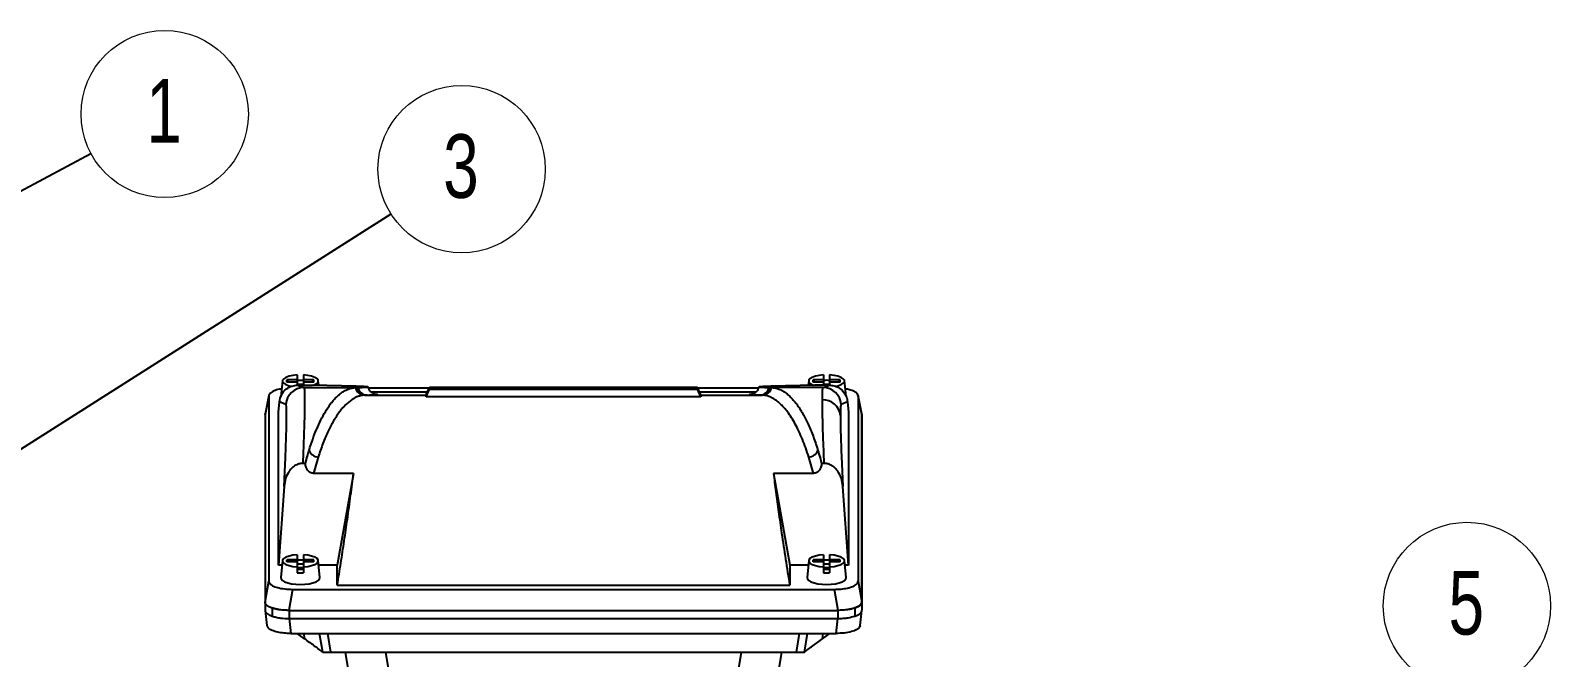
# Model space of a CAD drawing. Header units: millimetres. Extents: x 2 to 418, y 2 to 295.
# Drawn here: x 68.8 to 119.4, y 124.7 to 145.5 of the extents above; entities that cross this region are included whole.
import ezdxf

# ---------------------------------------------------------------- set-up
doc = ezdxf.new("R2010")
doc.units = ezdxf.units.MM
doc.styles.add('SLDTEXTSTYLE0', font='TXT', dxfattribs={"width": 0.75})
doc.dimstyles.new('SLDDIMSTYLE1', dxfattribs={"dimtxt": 0.18, "dimasz": 1, "dimexe": 0, "dimexo": 0.0625, "dimgap": 0, "dimtad": 0, "dimtih": 1, "dimtoh": 1, "dimdec": 0, "dimrnd": 1e-09, "dimzin": 0, "dimdsep": 46, "dimtxsty": 'Standard', "dimblk1": 'DOT', "dimblk2": 'DOT', "dimsah": 1, "dimcen": 0.09, "dimadec": 0, "dimazin": 0, "dimtfac": 1, "dimtdec": 0, "dimtofl": 0, "dimtmove": 0, "dimatfit": 3, "dimldrblk": 'DOT', "dimfxl": 0, "dimfrac": 2, "dimtolj": 1, "dimtzin": 0, "dimarcsym": 0})

# ---------------------------------------------------------------- blocks, each defined once
blk = doc.blocks.new('SW_NOTE_10')
at = {"color": 0, "linetype": 'Continuous', "lineweight": 0}
blk.add_circle((1.391, 2.409), 2.782, dxfattribs=at)
at = {"color": 0, "linetype": 'Continuous', "lineweight": 0, "insert": (1.37, 3.571), "char_height": 2.117, "attachment_point": 2, "style": 'SLDTEXTSTYLE0'}
blk.add_mtext('5', dxfattribs=at)
blk = doc.blocks.new('SW_NOTE_11')
at = {"color": 0, "linetype": 'Continuous', "lineweight": 0}
blk.add_circle((2.454, 1.31), 2.782, dxfattribs=at)
at = {"color": 0, "linetype": 'Continuous', "lineweight": 0, "insert": (2.433, 2.472), "char_height": 2.117, "attachment_point": 2, "style": 'SLDTEXTSTYLE0'}
blk.add_mtext('1', dxfattribs=at)
blk = doc.blocks.new('_DOT')
at = {"color": 0, "linetype": 'ByBlock', "lineweight": -2}
blk.add_line((-0.5, 0), (-1, 0), dxfattribs=at)
at = {"color": 0, "linetype": 'ByBlock', "const_width": 0.5}
blk.add_lwpolyline([(-0.25, 0, 1), (0.25, 0, 1)], format="xyb", close=True, dxfattribs=at)
blk = doc.blocks.new('SW_NOTE_12')
at = {"color": 0, "linetype": 'Continuous', "lineweight": 0}
blk.add_circle((2.348, 1.492), 2.782, dxfattribs=at)
at = {"color": 0, "linetype": 'Continuous', "lineweight": 0, "insert": (2.327, 2.653), "char_height": 2.117, "attachment_point": 2, "style": 'SLDTEXTSTYLE0'}
blk.add_mtext('3', dxfattribs=at)

msp = doc.modelspace()

# ---------------------------------------------------------------- linework, layer by layer
at = {"color": 7, "linetype": 'Continuous', "lineweight": 25}
for p, q in [((77.682, 134.071), (77.682, 133.904)), ((77.882, 134.071), (77.882, 133.904)), ((95.182, 134.071), (95.182, 133.904)), ((95.382, 134.071), (95.382, 133.904)), ((77.185, 133.876), (77.135, 133.341)), ((77.682, 133.904), (77.332, 133.904)), ((77.332, 133.836), (77.332, 133.904)), ((77.332, 133.904), (77.405, 133.836)), ((77.682, 133.836), (77.332, 133.836)), ((77.682, 133.904), (77.682, 133.836)), ((77.682, 133.836), (77.682, 133.73)), ((77.682, 133.767), (77.882, 133.767)), ((77.693, 133.732), (77.9, 133.651)), ((77.693, 133.732), (78.179, 133.732)), ((78.232, 133.904), (77.882, 133.904)), ((77.882, 133.904), (77.882, 133.836)), ((77.882, 133.836), (77.882, 133.732)), ((78.232, 133.836), (77.882, 133.836)), ((77.9, 133.651), (79.614, 133.651)), ((78.232, 133.904), (78.16, 133.836)), ((79.64, 133.694), (78.179, 133.732)), ((78.232, 133.836), (78.232, 133.904)), ((78.393, 133.726), (78.379, 133.876)), ((79.614, 133.651), (79.644, 133.652)), ((79.644, 133.652), (79.702, 133.653)), ((80.044, 133.64), (82.071, 133.64)), ((80.135, 133.504), (82.007, 133.504)), ((81.961, 133.348), (82.076, 133.595)), ((81.982, 133.451), (82.076, 133.651)), ((81.982, 133.407), (82.076, 133.607)), ((81.982, 133.4), (82.076, 133.599)), ((81.982, 133.407), (81.982, 133.451)), ((82.076, 133.651), (82.076, 133.607)), ((90.989, 133.651), (82.076, 133.651)), ((82.076, 133.607), (83.989, 133.607)), ((82.076, 133.599), (82.076, 133.595)), ((90.476, 133.599), (82.076, 133.599)), ((82.076, 133.595), (90.989, 133.595)), ((82.589, 133.646), (90.989, 133.646)), ((82.589, 133.638), (82.589, 133.646)), ((82.593, 133.638), (82.589, 133.646)), ((83.989, 133.638), (82.589, 133.638)), ((82.589, 133.633), (82.589, 133.612)), ((83.476, 133.633), (82.589, 133.633)), ((82.599, 133.612), (82.589, 133.633)), ((82.589, 133.612), (83.476, 133.612)), ((83.466, 133.612), (83.476, 133.633)), ((83.476, 133.612), (83.476, 133.633)), ((83.989, 133.607), (83.989, 133.638)), ((84.007, 133.599), (83.989, 133.638)), ((83.993, 133.599), (83.989, 133.607)), ((84.858, 133.599), (84.876, 133.638)), ((84.86, 133.599), (84.876, 133.633)), ((84.864, 133.599), (84.876, 133.625)), ((84.872, 133.599), (84.876, 133.607)), ((84.876, 133.638), (84.876, 133.633)), ((86.789, 133.638), (84.876, 133.638)), ((84.876, 133.633), (86.276, 133.633)), ((84.876, 133.625), (84.876, 133.607)), ((86.276, 133.625), (84.876, 133.625)), ((84.876, 133.607), (86.789, 133.607)), ((86.276, 133.62), (85.389, 133.62)), ((85.389, 133.62), (85.389, 133.612)), ((85.393, 133.612), (85.389, 133.62)), ((85.389, 133.612), (86.276, 133.612)), ((86.272, 133.625), (86.276, 133.633)), ((86.272, 133.612), (86.276, 133.62)), ((86.276, 133.633), (86.276, 133.625)), ((86.276, 133.612), (86.276, 133.62)), ((86.789, 133.607), (86.789, 133.638)), ((86.807, 133.599), (86.789, 133.638)), ((86.793, 133.599), (86.789, 133.607)), ((87.658, 133.599), (87.676, 133.638)), ((87.672, 133.599), (87.676, 133.607)), ((87.676, 133.638), (87.676, 133.607)), ((90.989, 133.638), (87.676, 133.638)), ((87.676, 133.607), (88.189, 133.607)), ((88.189, 133.633), (89.076, 133.633)), ((88.189, 133.607), (88.189, 133.633)), ((88.205, 133.599), (88.189, 133.633)), ((88.193, 133.599), (88.189, 133.607)), ((89.06, 133.599), (89.076, 133.633)), ((89.072, 133.599), (89.076, 133.607)), ((89.076, 133.633), (89.076, 133.607)), ((89.076, 133.607), (89.589, 133.607)), ((89.589, 133.633), (90.476, 133.633)), ((89.589, 133.607), (89.589, 133.633)), ((89.605, 133.599), (89.589, 133.633)), ((89.593, 133.599), (89.589, 133.607)), ((90.46, 133.599), (90.476, 133.633)), ((90.476, 133.633), (90.476, 133.599)), ((90.989, 133.646), (90.989, 133.651)), ((91.082, 133.451), (90.989, 133.651)), ((91.082, 133.445), (90.989, 133.646)), ((90.989, 133.595), (90.989, 133.638)), ((91.082, 133.439), (90.989, 133.638)), ((91.104, 133.348), (90.989, 133.595)), ((90.994, 133.64), (93.02, 133.64)), ((91.058, 133.504), (92.93, 133.504)), ((91.082, 133.451), (91.082, 133.445)), ((93.363, 133.653), (93.42, 133.652)), ((93.42, 133.652), (93.45, 133.651)), ((94.885, 133.732), (93.425, 133.694)), ((95.165, 133.651), (93.45, 133.651)), ((94.685, 133.876), (94.671, 133.726)), ((95.182, 133.904), (94.832, 133.904)), ((94.832, 133.836), (94.832, 133.904)), ((94.832, 133.904), (94.905, 133.836)), ((95.182, 133.836), (94.832, 133.836)), ((95.372, 133.732), (94.885, 133.732)), ((95.165, 133.651), (95.372, 133.732)), ((95.182, 133.904), (95.182, 133.836)), ((95.182, 133.836), (95.182, 133.732)), ((95.182, 133.767), (95.382, 133.767)), ((95.732, 133.904), (95.382, 133.904)), ((95.382, 133.904), (95.382, 133.836)), ((95.382, 133.836), (95.382, 133.731)), ((95.732, 133.836), (95.382, 133.836)), ((95.732, 133.904), (95.66, 133.836)), ((95.732, 133.836), (95.732, 133.904)), ((95.927, 133.369), (95.879, 133.876)), ((76.735, 133.391), (76.61, 132.768)), ((76.733, 133.371), (76.61, 132.759)), ((76.733, 133.371), (76.733, 127.208)), ((77.06, 132.837), (77.087, 133.174)), ((77.301, 133.09), (77.087, 133.174)), ((79.999, 133.402), (79.942, 133.401)), ((80.299, 133.43), (80.325, 133.428)), ((91.104, 133.348), (81.961, 133.348)), ((81.985, 133.407), (81.982, 133.407)), ((91.082, 133.445), (91.079, 133.445)), ((91.082, 133.439), (91.082, 133.401)), ((91.082, 133.401), (93.122, 133.401)), ((93.122, 133.401), (93.065, 133.402)), ((95.978, 133.174), (95.763, 133.09)), ((95.978, 133.174), (96.005, 132.837)), ((96.453, 132.778), (96.33, 133.391)), ((96.332, 133.371), (96.331, 127.208)), ((96.455, 132.759), (96.332, 133.371)), ((76.61, 132.759), (76.617, 132.777)), ((76.61, 132.759), (76.61, 126.509)), ((77.06, 127.742), (77.06, 132.837)), ((96.005, 132.837), (96.005, 127.742)), ((96.446, 132.777), (96.455, 132.759)), ((96.455, 132.756), (96.452, 132.764)), ((96.455, 132.759), (96.455, 126.509)), ((96.455, 126.523), (96.455, 132.756)), ((77.95, 131.129), (77.862, 131.129)), ((77.95, 131.129), (77.951, 131.122)), ((78.377, 131.341), (78.223, 130.797)), ((94.842, 130.797), (94.688, 131.341)), ((95.202, 131.129), (95.114, 131.129)), ((95.114, 131.122), (95.114, 131.129)), ((79.548, 130.797), (78.223, 130.797)), ((79.548, 130.797), (79.01, 127.742)), ((94.842, 130.797), (93.516, 130.797)), ((93.516, 130.797), (94.055, 127.742)), ((77.243, 130.36), (77.06, 127.742)), ((96.005, 127.742), (95.822, 130.36)), ((77.185, 127.894), (77.133, 127.331)), ((77.682, 127.922), (77.332, 127.922)), ((77.332, 127.853), (77.332, 127.922)), ((77.332, 127.922), (77.405, 127.853)), ((77.682, 128.089), (77.682, 127.922)), ((77.682, 127.922), (77.682, 127.853)), ((77.882, 128.089), (77.882, 127.922)), ((78.232, 127.922), (77.882, 127.922)), ((77.882, 127.922), (77.882, 127.853)), ((78.232, 127.922), (78.16, 127.853)), ((78.232, 127.853), (78.232, 127.922)), ((78.432, 127.331), (78.379, 127.894)), ((94.685, 127.894), (94.633, 127.331)), ((95.182, 127.922), (94.832, 127.922)), ((94.832, 127.853), (94.832, 127.922)), ((94.832, 127.922), (94.905, 127.853)), ((95.182, 128.089), (95.182, 127.922)), ((95.182, 127.922), (95.182, 127.853)), ((95.382, 128.089), (95.382, 127.922)), ((95.732, 127.922), (95.382, 127.922)), ((95.382, 127.922), (95.382, 127.853)), ((95.732, 127.922), (95.66, 127.853)), ((95.732, 127.853), (95.732, 127.922)), ((95.932, 127.331), (95.879, 127.894)), ((77.171, 127.742), (77.06, 127.742)), ((77.682, 127.853), (77.332, 127.853)), ((77.682, 127.853), (77.682, 127.686)), ((77.682, 127.785), (77.882, 127.785)), ((77.682, 127.686), (77.682, 127.492)), ((77.882, 127.657), (77.682, 127.657)), ((77.682, 127.614), (77.882, 127.614)), ((77.882, 127.853), (77.882, 127.686)), ((78.232, 127.853), (77.882, 127.853)), ((77.882, 127.686), (77.882, 127.492)), ((79.01, 127.742), (78.394, 127.742)), ((79.01, 127.076), (79.01, 127.742)), ((94.055, 127.742), (94.055, 127.076)), ((94.671, 127.742), (94.055, 127.742)), ((95.182, 127.853), (94.832, 127.853)), ((95.182, 127.853), (95.182, 127.686)), ((95.182, 127.785), (95.382, 127.785)), ((95.182, 127.686), (95.182, 127.492)), ((95.382, 127.657), (95.182, 127.657)), ((95.182, 127.614), (95.382, 127.614)), ((95.382, 127.853), (95.382, 127.686)), ((95.732, 127.853), (95.382, 127.853)), ((95.382, 127.686), (95.382, 127.492)), ((96.005, 127.742), (95.894, 127.742)), ((76.61, 126.509), (76.733, 127.208)), ((77.521, 126.939), (77.398, 126.239)), ((77.521, 126.939), (95.543, 126.939)), ((79.01, 127.076), (94.055, 127.076)), ((95.667, 126.239), (95.543, 126.939)), ((96.331, 127.208), (96.455, 126.509)), ((76.612, 126.504), (76.612, 126.241)), ((96.455, 126.509), (96.455, 126.241)), ((76.612, 126.236), (76.67, 125.733)), ((76.844, 126.33), (76.844, 126.048)), ((77.398, 126.239), (95.667, 126.239)), ((77.407, 125.969), (95.659, 125.969)), ((77.407, 125.969), (77.465, 125.472)), ((95.601, 125.472), (95.659, 125.969)), ((96.222, 126.33), (96.222, 126.048)), ((96.396, 125.733), (96.455, 126.236)), ((77.465, 125.472), (95.601, 125.472)), ((77.918, 125.297), (77.674, 125.472)), ((78.8, 124.845), (78.694, 125.472)), ((94.373, 125.472), (94.267, 124.845)), ((95.148, 125.297), (95.392, 125.472)), ((78.534, 124.845), (78.526, 124.852)), ((78.534, 124.845), (78.8, 124.845)), ((78.8, 124.845), (94.267, 124.845)), ((79.389, 124.245), (79.283, 124.845)), ((80.613, 124.845), (80.719, 124.245)), ((92.348, 124.245), (92.454, 124.845)), ((93.783, 124.845), (93.677, 124.245)), ((94.267, 124.845), (94.532, 124.845)), ((94.532, 124.845), (94.541, 124.852))]:
    msp.add_line(p, q, dxfattribs=at)
at = {"color": 8, "linetype": 'Continuous', "lineweight": 25}
for p, q in [((79.942, 133.401), (81.982, 133.401)), ((77.407, 126.239), (77.407, 125.969)), ((95.659, 126.239), (95.659, 125.969)), ((77.918, 125.297), (77.904, 125.472)), ((78.526, 124.852), (78.416, 125.472)), ((94.541, 124.852), (94.65, 125.472)), ((95.148, 125.297), (95.163, 125.472))]:
    msp.add_line(p, q, dxfattribs=at)
at = {"color": 7, "linetype": 'Continuous', "lineweight": 25, "flags": 128}
for points in [[(77.682, 134.071), (77.537, 134.056), (77.407, 134.029), (77.302, 133.991), (77.228, 133.946), (77.19, 133.896), (77.19, 133.844), (77.228, 133.793), (77.302, 133.748), (77.407, 133.711), (77.487, 133.692)], [(78.221, 133.731), (78.262, 133.748), (78.337, 133.793), (78.375, 133.844), (78.375, 133.896), (78.337, 133.946), (78.262, 133.991), (78.157, 134.029), (78.028, 134.056), (77.882, 134.071)], [(95.182, 134.071), (95.037, 134.056), (94.907, 134.029), (94.802, 133.991), (94.728, 133.946), (94.69, 133.896), (94.69, 133.844), (94.728, 133.793), (94.802, 133.748), (94.844, 133.731)], [(95.574, 133.691), (95.657, 133.711), (95.762, 133.748), (95.837, 133.793), (95.875, 133.844), (95.875, 133.896), (95.837, 133.946), (95.762, 133.991), (95.657, 134.029), (95.528, 134.056), (95.382, 134.071)], [(79.702, 133.653), (79.837, 133.658), (79.937, 133.662), (80.002, 133.667), (80.031, 133.671), (80.024, 133.676), (79.981, 133.68), (79.902, 133.685), (79.788, 133.689), (79.64, 133.694)], [(93.425, 133.694), (93.276, 133.689), (93.163, 133.685), (93.084, 133.68), (93.041, 133.676), (93.034, 133.671), (93.063, 133.667), (93.127, 133.662), (93.228, 133.658), (93.363, 133.653)], [(92.733, 133.427), (92.774, 133.431), (92.777, 133.431)], [(77.682, 128.089), (77.537, 128.074), (77.407, 128.047), (77.302, 128.009), (77.228, 127.964), (77.19, 127.914), (77.19, 127.862), (77.228, 127.811), (77.302, 127.766), (77.407, 127.728), (77.537, 127.701), (77.682, 127.686)], [(77.882, 127.686), (78.028, 127.701), (78.157, 127.728), (78.262, 127.766), (78.337, 127.811), (78.375, 127.862), (78.375, 127.914), (78.337, 127.964), (78.262, 128.009), (78.157, 128.047), (78.028, 128.074), (77.882, 128.089)], [(95.182, 128.089), (95.037, 128.074), (94.907, 128.047), (94.802, 128.009), (94.728, 127.964), (94.69, 127.914), (94.69, 127.862), (94.728, 127.811), (94.802, 127.766), (94.907, 127.728), (95.037, 127.701), (95.182, 127.686)], [(95.382, 127.686), (95.528, 127.701), (95.657, 127.728), (95.762, 127.766), (95.837, 127.811), (95.875, 127.862), (95.875, 127.914), (95.837, 127.964), (95.762, 128.009), (95.657, 128.047), (95.528, 128.074), (95.382, 128.089)], [(77.133, 127.331), (77.142, 127.285), (77.185, 127.236), (77.261, 127.191), (77.364, 127.153), (77.491, 127.125), (77.632, 127.107), (77.782, 127.101)], [(77.782, 127.101), (77.932, 127.107), (78.074, 127.125), (78.2, 127.153), (78.304, 127.191), (78.379, 127.236), (78.422, 127.285), (78.432, 127.331)], [(94.633, 127.331), (94.642, 127.285), (94.685, 127.236), (94.761, 127.191), (94.864, 127.153), (94.991, 127.125), (95.132, 127.107), (95.282, 127.101)], [(95.282, 127.101), (95.432, 127.107), (95.574, 127.125), (95.7, 127.153), (95.804, 127.191), (95.879, 127.236), (95.922, 127.285), (95.932, 127.331)]]:
    msp.add_lwpolyline(points, dxfattribs=at)
at = {"color": 8, "linetype": 'Continuous', "lineweight": 25, "flags": 128}
for points in [[(80.325, 133.428), (80.335, 133.426), (80.343, 133.421), (80.322, 133.417)], [(93.065, 133.402), (92.924, 133.407), (92.819, 133.412), (92.752, 133.416), (92.722, 133.421), (92.729, 133.426), (92.733, 133.427)]]:
    msp.add_lwpolyline(points, dxfattribs=at)
at = {"color": 7, "linetype": 'Continuous', "lineweight": 25}
for centre, radius, start, end in [((77.9, 133.051), 0.6, 90.0202, 176.2346), ((77.782, 132.106), 1.785, 86.7894, 93.2106), ((79.92, 133.711), 0.312, 191.1076, 268.5129), ((79.949, 133.71), 0.31, 190.9479, 268.7773), ((80.006, 133.712), 0.31, 190.9495, 268.779), ((93.058, 133.712), 0.31, 271.2218, 349.0503), ((93.116, 133.71), 0.31, 271.2218, 349.0518), ((93.144, 133.711), 0.312, 271.487, 348.893), ((95.164, 133.051), 0.6, 3.7653, 89.9797), ((95.282, 132.107), 1.785, 86.7892, 93.2108), ((79.95, 137.921), 4.518, 270.6292, 274.7226), ((95.156, 132.659), 0.586, 5.9857, 91.5545), ((78.414, 131.714), 0.375, 204.1588, 264.348), ((94.651, 131.714), 0.375, 275.6526, 335.8406), ((77.782, 126.123), 1.787, 86.7916, 93.2084), ((95.282, 126.123), 1.787, 86.7915, 93.2085), ((77.782, 129.275), 1.785, 266.7894, 273.2106), ((95.282, 129.275), 1.785, 266.7892, 273.2108)]:
    msp.add_arc(centre, radius, start, end, dxfattribs=at)
for points, knots in [([(77.16, 133.608), (77.136, 133.605), (77.037, 133.591), (76.893, 133.541), (76.757, 133.463), (76.741, 133.401), (76.733, 133.371)], [0, 0, 0, 0, 0.09093, 0.371453, 0.696264, 1, 1, 1, 1]), ([(77.087, 133.174), (77.102, 133.254), (77.134, 133.417), (77.295, 133.602), (77.494, 133.713), (77.629, 133.726), (77.693, 133.732)], [0, 0, 0, 0, 0.2874064, 0.5838205, 0.8027493, 1, 1, 1, 1]), ([(77.9, 133.651), (77.905, 133.64), (77.914, 133.62), (77.922, 133.484), (77.925, 133.274), (77.923, 132.988), (77.916, 132.63), (77.903, 132.2), (77.886, 131.704), (77.87, 131.322), (77.862, 131.129)], [0, 0, 0, 0, 0.125826, 0.251091, 0.375799, 0.499958, 0.62262, 0.746845, 0.872636, 1, 1, 1, 1]), ([(78.072, 131.56), (78.112, 131.684), (78.192, 131.934), (78.324, 132.272), (78.465, 132.582), (78.616, 132.859), (78.754, 133.068), (78.877, 133.224), (78.979, 133.334), (79.085, 133.43), (79.188, 133.507), (79.295, 133.57), (79.395, 133.611), (79.503, 133.642), (79.573, 133.647), (79.614, 133.651)], [0, 0, 0, 0, 0.095349, 0.194118, 0.292551, 0.39202, 0.496772, 0.558758, 0.623783, 0.684999, 0.75048, 0.809781, 0.876122, 0.92774, 1, 1, 1, 1]), ([(80.284, 133.43), (80.284, 133.43), (80.284, 133.43), (80.273, 133.432), (80.251, 133.437), (80.218, 133.448), (80.17, 133.473), (80.114, 133.516), (80.065, 133.582), (80.036, 133.638), (80.033, 133.671), (80.033, 133.674)], [0, 0, 0, 0, 0.151585, 0.321719, 0.439474, 0.539801, 0.636342, 0.741909, 0.861044, 0.989666, 1, 1, 1, 1]), ([(93.031, 133.674), (93.031, 133.672), (93.029, 133.64), (93.002, 133.587), (92.958, 133.525), (92.909, 133.482), (92.863, 133.456), (92.827, 133.441), (92.802, 133.434), (92.787, 133.431), (92.785, 133.431), (92.783, 133.431)], [0, 0, 0, 0, 0.0115501, 0.1554267, 0.2810508, 0.3937919, 0.4964858, 0.5984677, 0.7151762, 0.8657633, 1, 1, 1, 1]), ([(93.45, 133.651), (93.496, 133.647), (93.578, 133.64), (93.7, 133.601), (93.817, 133.545), (93.937, 133.465), (94.056, 133.364), (94.173, 133.241), (94.319, 133.058), (94.486, 132.799), (94.671, 132.435), (94.84, 132.029), (94.943, 131.714), (94.992, 131.56)], [0, 0, 0, 0, 0.080901, 0.143559, 0.216508, 0.287476, 0.359183, 0.432163, 0.503257, 0.633362, 0.75522, 0.880287, 1, 1, 1, 1]), ([(95.14, 133.244), (95.141, 133.323), (95.142, 133.48), (95.15, 133.617), (95.16, 133.64), (95.165, 133.651)], [0, 0, 0, 0, 0.331152, 0.66448, 1, 1, 1, 1]), ([(95.372, 133.732), (95.425, 133.728), (95.538, 133.719), (95.697, 133.647), (95.84, 133.527), (95.945, 133.364), (95.967, 133.237), (95.978, 133.174)], [0, 0, 0, 0, 0.165779, 0.347576, 0.54201, 0.776205, 1, 1, 1, 1]), ([(96.332, 133.371), (96.326, 133.396), (96.314, 133.448), (96.213, 133.521), (96.075, 133.578), (95.953, 133.598), (95.905, 133.606)], [0, 0, 0, 0, 0.257062, 0.53103, 0.81236, 1, 1, 1, 1]), ([(77.243, 130.36), (77.253, 130.58), (77.275, 131.026), (77.299, 131.611), (77.316, 132.12), (77.326, 132.54), (77.327, 132.849), (77.319, 133.047), (77.307, 133.076), (77.301, 133.09)], [0, 0, 0, 0, 0.1366441, 0.2765565, 0.4185365, 0.5612752, 0.7101409, 0.8568432, 1, 1, 1, 1]), ([(79.912, 133.399), (79.868, 133.394), (79.785, 133.384), (79.671, 133.344), (79.575, 133.297), (79.479, 133.238), (79.38, 133.163), (79.275, 133.066), (79.177, 132.959), (79.046, 132.796), (78.888, 132.556), (78.704, 132.204), (78.532, 131.806), (78.428, 131.493), (78.377, 131.341)], [0, 0, 0, 0, 0.0781407, 0.145856, 0.2031431, 0.2500042, 0.3177428, 0.3819962, 0.442766, 0.500053, 0.6286819, 0.7490782, 0.8774243, 1, 1, 1, 1]), ([(79.942, 133.401), (79.936, 133.4), (79.926, 133.4), (79.916, 133.399), (79.912, 133.399)], [0, 0, 0, 0, 0.5599843, 1, 1, 1, 1]), ([(81.961, 133.348), (81.967, 133.363), (81.979, 133.39), (81.981, 133.397), (81.982, 133.4)], [0, 0, 0, 0, 0.560174, 1, 1, 1, 1]), ([(91.082, 133.401), (91.083, 133.397), (91.085, 133.39), (91.098, 133.361), (91.104, 133.348)], [0, 0, 0, 0, 0.559803, 1, 1, 1, 1]), ([(93.153, 133.399), (93.147, 133.4), (93.137, 133.4), (93.127, 133.401), (93.122, 133.401)], [0, 0, 0, 0, 0.5599813, 1, 1, 1, 1]), ([(94.688, 131.341), (94.654, 131.443), (94.586, 131.65), (94.475, 131.938), (94.359, 132.201), (94.238, 132.439), (94.113, 132.653), (93.991, 132.831), (93.873, 132.977), (93.759, 133.097), (93.644, 133.196), (93.533, 133.273), (93.42, 133.333), (93.294, 133.381), (93.202, 133.393), (93.153, 133.399)], [0, 0, 0, 0, 0.081155, 0.164873, 0.251173, 0.330595, 0.413684, 0.500448, 0.566191, 0.636489, 0.711346, 0.775934, 0.837031, 0.91172, 1, 1, 1, 1]), ([(95.202, 131.129), (95.196, 131.287), (95.183, 131.601), (95.167, 132.02), (95.153, 132.461), (95.142, 132.896), (95.141, 133.129), (95.14, 133.244)], [0, 0, 0, 0, 0.168936, 0.335661, 0.500178, 0.750875, 1, 1, 1, 1]), ([(95.763, 133.09), (95.759, 133.083), (95.751, 133.068), (95.741, 132.963), (95.74, 132.812), (95.739, 132.72)], [0, 0, 0, 0, 0.279673, 0.560312, 1, 1, 1, 1]), ([(95.739, 132.72), (95.739, 132.63), (95.74, 132.45), (95.75, 132.08), (95.765, 131.616), (95.788, 131.049), (95.811, 130.589), (95.822, 130.36)], [0, 0, 0, 0, 0.18504, 0.372279, 0.56044, 0.781548, 1, 1, 1, 1]), ([(77.95, 131.129), (77.972, 131.212), (78.012, 131.36), (78.054, 131.499), (78.072, 131.56)], [0, 0, 0, 0, 0.559491, 1, 1, 1, 1]), ([(77.951, 131.122), (77.973, 131.206), (78.012, 131.356), (78.054, 131.498), (78.072, 131.56)], [0, 0, 0, 0, 0.559496, 1, 1, 1, 1]), ([(94.992, 131.56), (95.016, 131.481), (95.058, 131.339), (95.097, 131.188), (95.114, 131.122)], [0, 0, 0, 0, 0.560505, 1, 1, 1, 1]), ([(94.992, 131.56), (95.016, 131.482), (95.058, 131.342), (95.097, 131.194), (95.114, 131.129)], [0, 0, 0, 0, 0.560502, 1, 1, 1, 1]), ([(77.862, 131.129), (77.817, 131.125), (77.725, 131.117), (77.601, 131.058), (77.494, 130.974), (77.379, 130.834), (77.278, 130.627), (77.255, 130.449), (77.243, 130.36)], [0, 0, 0, 0, 0.1248875, 0.2502614, 0.3716456, 0.5005684, 0.7495304, 1, 1, 1, 1]), ([(78.223, 130.797), (78.203, 130.798), (78.164, 130.801), (78.109, 130.824), (78.061, 130.858), (78.009, 130.917), (77.965, 131.006), (77.955, 131.083), (77.951, 131.122)], [0, 0, 0, 0, 0.125247, 0.250206, 0.372404, 0.500747, 0.749775, 1, 1, 1, 1]), ([(95.114, 131.122), (95.109, 131.084), (95.1, 131.007), (95.056, 130.917), (95.004, 130.858), (94.956, 130.824), (94.901, 130.801), (94.861, 130.798), (94.842, 130.797)], [0, 0, 0, 0, 0.248583, 0.498164, 0.626591, 0.749075, 0.873994, 1, 1, 1, 1]), ([(95.822, 130.36), (95.81, 130.448), (95.786, 130.626), (95.687, 130.832), (95.572, 130.972), (95.465, 131.057), (95.34, 131.117), (95.248, 131.125), (95.202, 131.129)], [0, 0, 0, 0, 0.248607, 0.498135, 0.623636, 0.74866, 0.874038, 1, 1, 1, 1]), ([(79.01, 127.076), (79.05, 127.323), (79.13, 127.818), (79.243, 128.553), (79.353, 129.31), (79.458, 130.073), (79.518, 130.557), (79.548, 130.797)], [0, 0, 0, 0, 0.185823, 0.373455, 0.561629, 0.782325, 1, 1, 1, 1]), ([(93.516, 130.797), (93.541, 130.594), (93.592, 130.186), (93.683, 129.516), (93.79, 128.769), (93.913, 127.952), (94.008, 127.367), (94.055, 127.076)], [0, 0, 0, 0, 0.184492, 0.37137, 0.559429, 0.780813, 1, 1, 1, 1]), ([(76.733, 127.208), (76.739, 127.183), (76.751, 127.131), (76.851, 127.058), (77.02, 126.993), (77.253, 126.948), (77.434, 126.942), (77.521, 126.939)], [0, 0, 0, 0, 0.1781722, 0.3680717, 0.5630753, 0.7888623, 1, 1, 1, 1]), ([(95.543, 126.939), (95.617, 126.941), (95.769, 126.945), (95.983, 126.979), (96.173, 127.037), (96.306, 127.117), (96.323, 127.179), (96.331, 127.208)], [0, 0, 0, 0, 0.17818, 0.368084, 0.563086, 0.788869, 1, 1, 1, 1]), ([(77.398, 126.239), (77.324, 126.241), (77.172, 126.245), (76.958, 126.28), (76.769, 126.337), (76.635, 126.417), (76.618, 126.479), (76.61, 126.509)], [0, 0, 0, 0, 0.178179, 0.368078, 0.56308, 0.788866, 1, 1, 1, 1]), ([(96.455, 126.509), (96.449, 126.483), (96.437, 126.431), (96.337, 126.358), (96.168, 126.293), (95.935, 126.248), (95.754, 126.242), (95.667, 126.239)], [0, 0, 0, 0, 0.17818, 0.368076, 0.563078, 0.788863, 1, 1, 1, 1]), ([(96.222, 126.33), (96.26, 126.345), (96.337, 126.375), (96.431, 126.44), (96.446, 126.492), (96.455, 126.523)], [0, 0, 0, 0, 0.277588, 0.560749, 1, 1, 1, 1]), ([(76.612, 126.241), (76.615, 126.221), (76.623, 126.181), (76.691, 126.113), (76.786, 126.073), (76.844, 126.048)], [0, 0, 0, 0, 0.278736, 0.562182, 1, 1, 1, 1]), ([(76.844, 126.33), (76.888, 126.317), (76.975, 126.291), (77.165, 126.259), (77.316, 126.254), (77.407, 126.251)], [0, 0, 0, 0, 0.27759, 0.560747, 1, 1, 1, 1]), ([(76.844, 126.048), (76.888, 126.035), (76.975, 126.009), (77.165, 125.977), (77.316, 125.972), (77.407, 125.969)], [0, 0, 0, 0, 0.277591, 0.560746, 1, 1, 1, 1]), ([(95.659, 126.251), (95.717, 126.252), (95.834, 126.255), (96.034, 126.278), (96.151, 126.31), (96.222, 126.33)], [0, 0, 0, 0, 0.2787434, 0.5621794, 1, 1, 1, 1]), ([(95.659, 125.969), (95.717, 125.97), (95.834, 125.973), (96.034, 125.996), (96.151, 126.029), (96.222, 126.048)], [0, 0, 0, 0, 0.278743, 0.562183, 1, 1, 1, 1]), ([(96.222, 126.048), (96.26, 126.063), (96.337, 126.093), (96.431, 126.158), (96.446, 126.21), (96.455, 126.241)], [0, 0, 0, 0, 0.277588, 0.560749, 1, 1, 1, 1]), ([(77.465, 125.472), (77.391, 125.474), (77.238, 125.478), (77.022, 125.513), (76.831, 125.571), (76.699, 125.648), (76.682, 125.707), (76.675, 125.733)], [0, 0, 0, 0, 0.181924, 0.377052, 0.578036, 0.810308, 1, 1, 1, 1]), ([(96.393, 125.733), (96.387, 125.712), (96.375, 125.663), (96.277, 125.592), (96.106, 125.527), (95.871, 125.481), (95.689, 125.475), (95.601, 125.472)], [0, 0, 0, 0, 0.1558266, 0.3509701, 0.5519786, 0.7842716, 1, 1, 1, 1]), ([(78.526, 124.852), (78.489, 124.879), (78.413, 124.937), (78.255, 125.054), (78.087, 125.176), (77.975, 125.256), (77.918, 125.297)], [0, 0, 0, 0, 0.261576, 0.537963, 0.765738, 1, 1, 1, 1]), ([(94.541, 124.852), (94.578, 124.879), (94.653, 124.937), (94.812, 125.054), (94.98, 125.176), (95.092, 125.256), (95.148, 125.297)], [0, 0, 0, 0, 0.261576, 0.537966, 0.765736, 1, 1, 1, 1])]:
    msp.add_open_spline(points, degree=3, knots=knots, dxfattribs=at)

# ---------------------------------------------------------------- block references
at = {"color": 7, "linetype": 'Continuous', "lineweight": 0}
for name, p in [('SW_NOTE_11', (70.818, 141.44)), ('SW_NOTE_12', (80.797, 139.425)), ('SW_NOTE_10', (115.182, 123.98))]:
    msp.add_blockref(name, p, dxfattribs=at)

# ---------------------------------------------------------------- leaders
for points in [[(61.36, 136.39), (70.818, 141.44)], [(64.823, 129.279), (80.797, 139.425)]]:
    msp.add_leader(points, dimstyle='SLDDIMSTYLE1', dxfattribs=at)

doc.saveas('drawing.dxf')
